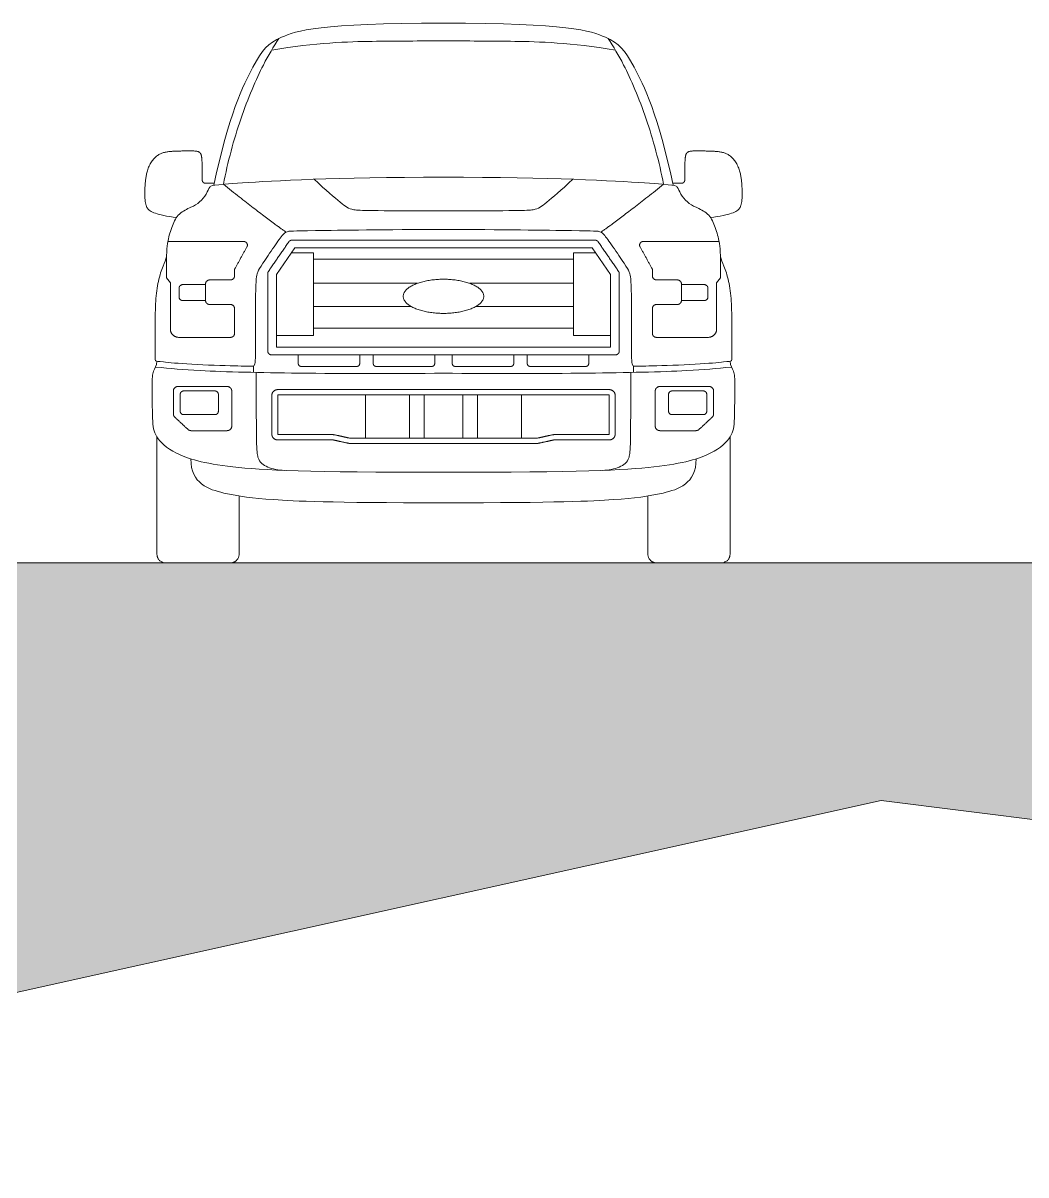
# Model space of a CAD drawing. Header units: millimetres. Extents: x 1551 to 1744, y 1536 to 1676.
# Drawn here: x 1735.259 to 1738.815, y 1535.832 to 1539.915 of the extents above; entities that cross this region are included whole.
import ezdxf

# ---------------------------------------------------------------- set-up
doc = ezdxf.new("R2010")
doc.units = ezdxf.units.MM
doc.layers.add('03_Fina', color=7, linetype='Continuous', lineweight=9)

# ---------------------------------------------------------------- blocks, each defined once
blk = doc.blocks.new('vh07-c')
at = {"layer": '03_Fina', "color": 252, "true_color": 0x939598}
for p, q in [((10.2911, 7.2219), (10.2911, 7.1425)), ((12.255, 7.2219), (12.255, 7.1425)), ((10.2911, 7.1425), (10.3046, 7.1244)), ((12.255, 7.1425), (12.2415, 7.1244)), ((10.5994, 6.8301), (10.5994, 6.8071)), ((11.9467, 6.8301), (11.9467, 6.8071))]:
    blk.add_line(p, q, dxfattribs=at)
blk.add_lwpolyline([(11.2731, 6.8964), (11.8656, 6.8964), (11.8656, 7.1543), (11.8003, 7.2488), (11.2731, 7.2488), (10.7458, 7.2488), (10.6805, 7.1543), (10.6805, 6.8964)], close=True, dxfattribs=at)
for points in [[(10.7332, 7.2306), (10.8118, 7.2306), (10.8118, 7.2081), (11.2731, 7.2081), (11.7343, 7.2081), (11.7343, 7.2306), (11.8129, 7.2306)], [(10.8118, 7.2081), (10.8118, 6.9378), (10.6805, 6.9378)], [(11.7343, 7.2081), (11.7343, 6.9378), (11.8656, 6.9378)], [(10.8118, 7.1232), (11.1814, 7.1232)], [(11.7343, 7.1232), (11.3647, 7.1232)], [(10.8118, 7.0411), (11.1578, 7.0411)], [(11.7343, 7.0411), (11.3883, 7.0411)], [(11.7343, 6.9635), (11.2731, 6.9635), (10.8118, 6.9635)], [(10.9964, 6.5743), (10.9964, 6.7274)], [(11.1526, 6.5743), (11.1526, 6.7274)], [(11.204, 6.5743), (11.204, 6.7274)], [(11.3421, 6.5743), (11.3421, 6.7274)], [(11.3935, 6.5743), (11.3935, 6.7274)], [(11.5497, 6.5743), (11.5497, 6.7274)]]:
    blk.add_lwpolyline(points, dxfattribs=at)
for points, knots in [([(10.459, 7.4703), (10.5109, 7.7201), (10.6164, 7.9352), (10.6651, 7.9908), (10.8327, 8.0455), (11.2731, 8.0455)], [0.011551, 0.011551, 0.011551, 0.011551, 1.199733, 2.410651, 3.621569, 3.621569, 3.621569, 3.621569]), ([(11.2731, 8.0455), (11.7134, 8.0455), (11.881, 7.9908), (11.9297, 7.9352), (12.0352, 7.7201), (12.0872, 7.4703)], [3.621569, 3.621569, 3.621569, 3.621569, 4.832488, 6.043406, 7.231587, 7.231587, 7.231587, 7.231587]), ([(10.6895, 7.9907), (10.6697, 7.9605), (10.63, 7.8959), (10.5512, 7.7135), (10.5081, 7.5532), (10.4926, 7.4739)], [0, 0, 0, 0, 0.563, 1.332709, 2.080275, 2.080275, 2.080275, 2.080275]), ([(11.8567, 7.9907), (11.8764, 7.9605), (11.9161, 7.8959), (11.9949, 7.7135), (12.038, 7.5532), (12.0535, 7.4739)], [0, 0, 0, 0, 0.563, 1.332709, 2.080275, 2.080275, 2.080275, 2.080275]), ([(10.2571, 6.8466), (10.2571, 6.8299), (10.2403, 6.8137), (10.2403, 6.7732), (10.2403, 6.6292), (10.2474, 6.5816), (10.3093, 6.5184), (10.4766, 6.4671), (10.7882, 6.453), (11.2731, 6.453)], [-4.494292, -4.494292, -4.494292, -4.494292, -3.85225, -3.210209, -2.568167, -1.926125, -1.284083, -0.642042, 0, 0, 0, 0]), ([(11.2731, 6.8046), (11.1017, 6.802), (10.7749, 6.8032), (10.4162, 6.8104), (10.3047, 6.8209), (10.252, 6.826)], [3.090323, 3.090323, 3.090323, 3.090323, 4.389122, 5.458957, 6.180646, 6.180646, 6.180646, 6.180646]), ([(11.2731, 6.453), (11.7579, 6.453), (12.0695, 6.4671), (12.2368, 6.5184), (12.2988, 6.5816), (12.3058, 6.6292), (12.3058, 6.7732), (12.3058, 6.8137), (12.2891, 6.8299), (12.2891, 6.8466)], [0, 0, 0, 0, 0.642042, 1.284083, 1.926125, 2.568167, 3.210209, 3.85225, 4.494292, 4.494292, 4.494292, 4.494292]), ([(12.2941, 6.826), (12.2415, 6.8209), (12.1299, 6.8104), (11.7712, 6.8032), (11.4444, 6.802), (11.2731, 6.8046)], [0, 0, 0, 0, 0.721689, 1.791524, 3.090323, 3.090323, 3.090323, 3.090323]), ([(11.2731, 6.345), (10.859, 6.345), (10.6389, 6.3564), (10.5031, 6.3722), (10.3772, 6.4123), (10.3772, 6.5004)], [3.289333, 3.289333, 3.289333, 3.289333, 4.385777, 5.482222, 6.578666, 6.578666, 6.578666, 6.578666]), ([(12.1689, 6.5004), (12.1689, 6.4123), (12.0431, 6.3722), (11.9073, 6.3564), (11.6871, 6.345), (11.2731, 6.345)], [0, 0, 0, 0, 1.096444, 2.192889, 3.289333, 3.289333, 3.289333, 3.289333])]:
    blk.add_open_spline(points, degree=3, knots=knots, dxfattribs=at)
for points, degree in [([(11.2731, 7.9819), (11.1567, 7.9819), (11.0514, 7.9819), (10.8214, 7.9765), (10.6638, 7.9499)], 3), ([(11.8824, 7.9499), (11.7247, 7.9765), (11.4947, 7.9819), (11.3894, 7.9819), (11.2731, 7.9819)], 3), ([(11.2731, 7.3135), (11.0664, 7.3135), (10.7414, 7.3088), (10.7211, 7.3077), (10.7079, 7.3022), (10.6743, 7.2565), (10.6274, 7.1864), (10.613, 7.163), (10.6061, 7.1391), (10.6061, 6.8823), (10.6061, 6.844), (10.6029, 6.8291), (10.5915, 6.8291), (10.5579, 6.8291), (10.3656, 6.8355), (10.2657, 6.8454), (10.2507, 6.8468), (10.2507, 6.8556), (10.2507, 6.9459), (10.2507, 7.0439), (10.2571, 7.1151), (10.2743, 7.177), (10.2916, 7.2106), (10.2916, 7.2363), (10.2937, 7.2711), (10.3111, 7.3291), (10.3322, 7.3721), (10.3805, 7.3935), (10.4087, 7.4088), (10.4342, 7.44), (10.4434, 7.468), (10.456, 7.4733), (10.8821, 7.4989), (11.2731, 7.4989)], 3), ([(10.7149, 7.3044), (10.6547, 7.3455), (10.4926, 7.4739)], 2), ([(10.814, 7.4917), (10.8564, 7.4514), (10.9178, 7.402), (10.9426, 7.3802), (11.0104, 7.3802), (11.2731, 7.3802)], 3), ([(11.2731, 7.4989), (11.664, 7.4989), (12.0901, 7.4733), (12.1027, 7.468), (12.1119, 7.44), (12.1374, 7.4088), (12.1656, 7.3935), (12.2139, 7.3721), (12.235, 7.3291), (12.2524, 7.2711), (12.2545, 7.2363), (12.2545, 7.2106), (12.2718, 7.177), (12.2891, 7.1151), (12.2954, 7.0439), (12.2954, 6.9459), (12.2954, 6.8556), (12.2954, 6.8468), (12.2804, 6.8454), (12.1805, 6.8355), (11.9882, 6.8291), (11.9546, 6.8291), (11.9432, 6.8291), (11.94, 6.844), (11.94, 6.8823), (11.94, 7.1391), (11.9332, 7.163), (11.9187, 7.1864), (11.8718, 7.2565), (11.8382, 7.3022), (11.825, 7.3077), (11.8047, 7.3088), (11.4797, 7.3135), (11.2731, 7.3135)], 3), ([(11.2731, 7.3802), (11.5357, 7.3802), (11.6035, 7.3802), (11.6284, 7.402), (11.6897, 7.4514), (11.7321, 7.4917)], 3), ([(11.8312, 7.3044), (11.8914, 7.3455), (12.0535, 7.4739)], 2), ([(10.5629, 7.2716), (10.4292, 7.2716), (10.2956, 7.2716)], 2), ([(10.7247, 7.2701), (10.6884, 7.2176), (10.6522, 7.1652)], 2), ([(11.2731, 7.2761), (11.0049, 7.2761), (10.7368, 7.2761)], 2), ([(11.8093, 7.2761), (11.5412, 7.2761), (11.2731, 7.2761)], 2), ([(11.8939, 7.1652), (11.8577, 7.2176), (11.8215, 7.2701)], 2), ([(11.9832, 7.2716), (12.1169, 7.2716), (12.2505, 7.2716)], 2), ([(10.5337, 7.1756), (10.5549, 7.2139), (10.5762, 7.2523)], 2), ([(12.0125, 7.1756), (11.9912, 7.2139), (11.9699, 7.2523)], 2), ([(10.5321, 7.1485), (10.5321, 7.159), (10.5321, 7.1696)], 2), ([(10.6501, 7.1584), (10.6501, 7.0202), (10.6501, 6.882)], 2), ([(11.8961, 6.882), (11.8961, 7.0202), (11.8961, 7.1584)], 2), ([(12.014, 7.1485), (12.014, 7.159), (12.014, 7.1696)], 2), ([(10.3046, 7.1244), (10.3046, 7.0418), (10.3046, 6.9593)], 2), ([(10.3353, 7.0744), (10.3353, 7.0899), (10.3353, 7.1055)], 2), ([(10.3498, 7.1185), (10.3896, 7.1185), (10.4294, 7.1185)], 2), ([(10.4294, 7.0614), (10.4294, 7.0913), (10.4294, 7.1213)], 2), ([(10.4445, 7.1349), (10.4807, 7.1349), (10.517, 7.1349)], 2), ([(12.1016, 7.1349), (12.0654, 7.1349), (12.0291, 7.1349)], 2), ([(12.1167, 7.0614), (12.1167, 7.0913), (12.1167, 7.1213)], 2), ([(12.1963, 7.1185), (12.1565, 7.1185), (12.1167, 7.1185)], 2), ([(12.2108, 7.0744), (12.2108, 7.0899), (12.2108, 7.1055)], 2), ([(12.2415, 7.1244), (12.2415, 7.0418), (12.2415, 6.9593)], 2), ([(10.4294, 7.0614), (10.3896, 7.0614), (10.3498, 7.0614)], 2), ([(10.517, 7.0478), (10.4807, 7.0478), (10.4445, 7.0478)], 2), ([(10.5321, 6.9448), (10.5321, 6.9895), (10.5321, 7.0342)], 2), ([(12.014, 6.9448), (12.014, 6.9895), (12.014, 7.0342)], 2), ([(12.0291, 7.0478), (12.0654, 7.0478), (12.1016, 7.0478)], 2), ([(12.1167, 7.0614), (12.1565, 7.0614), (12.1963, 7.0614)], 2), ([(10.3359, 6.9312), (10.4265, 6.9312), (10.517, 6.9312)], 2), ([(12.2102, 6.9312), (12.1197, 6.9312), (12.0291, 6.9312)], 2), ([(10.6644, 6.8691), (10.9687, 6.8691), (11.2731, 6.8691)], 2), ([(10.7582, 6.8691), (10.7582, 6.8535), (10.7582, 6.838)], 2), ([(10.9759, 6.838), (10.9759, 6.8535), (10.9759, 6.8691)], 2), ([(11.0241, 6.8691), (11.0241, 6.8535), (11.0241, 6.838)], 2), ([(11.2418, 6.838), (11.2418, 6.8535), (11.2418, 6.8691)], 2), ([(11.2731, 6.8691), (11.5774, 6.8691), (11.8817, 6.8691)], 2), ([(11.3043, 6.838), (11.3043, 6.8535), (11.3043, 6.8691)], 2), ([(11.522, 6.8691), (11.522, 6.8535), (11.522, 6.838)], 2), ([(11.5702, 6.838), (11.5702, 6.8535), (11.5702, 6.8691)], 2), ([(11.7879, 6.8691), (11.7879, 6.8535), (11.7879, 6.838)], 2), ([(10.7692, 6.8281), (10.867, 6.8281), (10.9649, 6.8281)], 2), ([(11.0351, 6.8281), (11.1329, 6.8281), (11.2308, 6.8281)], 2), ([(11.511, 6.8281), (11.4132, 6.8281), (11.3154, 6.8281)], 2), ([(11.7769, 6.8281), (11.6791, 6.8281), (11.5813, 6.8281)], 2), ([(10.6093, 6.8069), (10.6093, 6.5531), (10.6093, 6.4972), (10.6453, 6.4692), (10.6886, 6.4604), (10.7088, 6.4596)], 3), ([(11.9369, 6.8069), (11.9369, 6.5531), (11.9369, 6.4972), (11.9008, 6.4692), (11.8575, 6.4604), (11.8373, 6.4596)], 3), ([(10.3153, 6.6593), (10.3153, 6.7006), (10.3153, 6.7419)], 2), ([(10.3326, 6.7574), (10.4187, 6.7574), (10.5048, 6.7574)], 2), ([(10.3523, 6.7414), (10.4072, 6.7414), (10.4621, 6.7414)], 2), ([(10.5221, 6.7419), (10.5221, 6.6789), (10.5221, 6.616)], 2), ([(10.6859, 6.7461), (10.9795, 6.7461), (11.2731, 6.7461)], 2), ([(11.2731, 6.7461), (11.5666, 6.7461), (11.8602, 6.7461)], 2), ([(12.024, 6.7419), (12.024, 6.6789), (12.024, 6.616)], 2), ([(12.2135, 6.7574), (12.1274, 6.7574), (12.0414, 6.7574)], 2), ([(12.1938, 6.7414), (12.1389, 6.7414), (12.084, 6.7414)], 2), ([(12.2308, 6.6593), (12.2308, 6.7006), (12.2308, 6.7419)], 2), ([(10.3397, 6.6686), (10.3397, 6.6994), (10.3397, 6.7301)], 2), ([(10.4747, 6.7301), (10.4747, 6.6994), (10.4747, 6.6686)], 2), ([(10.6645, 6.587), (10.6645, 6.657), (10.6645, 6.7269)], 2), ([(10.6853, 6.587), (10.6853, 6.657), (10.6853, 6.7269)], 2), ([(10.6859, 6.7274), (10.9795, 6.7274), (11.2731, 6.7274)], 2), ([(11.2731, 6.7274), (11.5666, 6.7274), (11.8602, 6.7274)], 2), ([(11.8608, 6.7269), (11.8608, 6.657), (11.8608, 6.587)], 2), ([(11.8816, 6.7269), (11.8816, 6.657), (11.8816, 6.587)], 2), ([(12.0714, 6.7301), (12.0714, 6.6994), (12.0714, 6.6686)], 2), ([(12.2064, 6.6686), (12.2064, 6.6994), (12.2064, 6.7301)], 2), ([(10.4621, 6.6573), (10.4072, 6.6573), (10.3523, 6.6573)], 2), ([(12.084, 6.6573), (12.1389, 6.6573), (12.1938, 6.6573)], 2), ([(10.3665, 6.6053), (10.3433, 6.6269), (10.3201, 6.6486)], 2), ([(12.1797, 6.6053), (12.2028, 6.6269), (12.226, 6.6486)], 2), ([(10.5048, 6.6005), (10.4419, 6.6005), (10.379, 6.6005)], 2), ([(10.8792, 6.5865), (10.7826, 6.5865), (10.6859, 6.5865)], 2), ([(10.9393, 6.5743), (10.9143, 6.5798), (10.8893, 6.5854)], 2), ([(11.2731, 6.5743), (11.1062, 6.5743), (10.9393, 6.5743)], 2), ([(11.6068, 6.5743), (11.4399, 6.5743), (11.2731, 6.5743)], 2), ([(11.6568, 6.5854), (11.6318, 6.5798), (11.6068, 6.5743)], 2), ([(11.8602, 6.5865), (11.7636, 6.5865), (11.6669, 6.5865)], 2), ([(12.0414, 6.6005), (12.1043, 6.6005), (12.1671, 6.6005)], 2), ([(10.8792, 6.5678), (10.7826, 6.5678), (10.6859, 6.5678)], 2), ([(10.9343, 6.5562), (10.9093, 6.5617), (10.8843, 6.5672)], 2), ([(11.2731, 6.5556), (11.1062, 6.5556), (10.9394, 6.5556)], 2), ([(11.6067, 6.5556), (11.4399, 6.5556), (11.2731, 6.5556)], 2), ([(11.6618, 6.5672), (11.6368, 6.5617), (11.6118, 6.5562)], 2), ([(11.8602, 6.5678), (11.7636, 6.5678), (11.6669, 6.5678)], 2)]:
    blk.add_open_spline(points, degree=degree, dxfattribs=at)
for points, weights, degree, knots in [([(10.3261, 7.356), (10.2299, 7.3681), (10.2134, 7.4017), (10.2134, 7.4594), (10.2199, 7.5314), (10.2571, 7.5829), (10.3046, 7.5921), (10.3799, 7.5921), (10.4137, 7.5921), (10.4173, 7.5604), (10.4175, 7.5112), (10.4175, 7.4891), (10.4175, 7.4826), (10.4219, 7.4779), (10.4281, 7.4779), (10.4389, 7.4779), (10.4497, 7.4779), (10.4605, 7.4779)], [1, 1, 1, 1, 1, 1, 1, 1, 1, 1, 1, 1, 0.804869130294, 0.804869130294, 1, 1, 1, 1], 3, [0.002316, 0.002316, 0.002316, 0.002316, 0.200628, 0.401256, 0.601884, 0.802512, 1.00314, 1.203768, 1.404396, 1.605025, 1.776267, 1.776267, 1.776267, 1.831062, 1.831062, 1.831062, 1.937449, 1.937449, 1.937449, 1.937449]), ([(12.22, 7.356), (12.3162, 7.3681), (12.3327, 7.4017), (12.3327, 7.4594), (12.3262, 7.5314), (12.2891, 7.5829), (12.2415, 7.5921), (12.1662, 7.5921), (12.1324, 7.5921), (12.1288, 7.5604), (12.1286, 7.5112), (12.1286, 7.4891), (12.1286, 7.4826), (12.1242, 7.4779), (12.118, 7.4779), (12.1072, 7.4779), (12.0964, 7.4779), (12.0856, 7.4779)], [1, 1, 1, 1, 1, 1, 1, 1, 1, 1, 1, 1, 0.804869130294, 0.804869130294, 1, 1, 1, 1], 3, [0.002316, 0.002316, 0.002316, 0.002316, 0.200628, 0.401256, 0.601884, 0.802512, 1.00314, 1.203768, 1.404396, 1.605025, 1.776267, 1.776267, 1.776267, 1.831062, 1.831062, 1.831062, 1.937449, 1.937449, 1.937449, 1.937449]), ([(10.5762, 7.2523), (10.5799, 7.259), (10.5756, 7.2653), (10.5712, 7.2716), (10.5629, 7.2716)], [1, 0.873629067569, 1, 0.873629067569, 1], 2, [3.55357711, 3.55357711, 3.55357711, 3.60334384, 3.60334384, 3.65311057, 3.65311057, 3.65311057]), ([(11.9699, 7.2523), (11.9662, 7.259), (11.9706, 7.2653), (11.9749, 7.2716), (11.9832, 7.2716)], [1, 0.873629067569, 1, 0.873629067569, 1], 2, [3.55357711, 3.55357711, 3.55357711, 3.60334384, 3.60334384, 3.65311057, 3.65311057, 3.65311057]), ([(11.4159, 7.0768), (11.4159, 7.1373), (11.2731, 7.1373), (11.1302, 7.1373), (11.1302, 7.0768), (11.1302, 7.0163), (11.2731, 7.0163), (11.4159, 7.0163), (11.4159, 7.0768)], [1, 0.707106781187, 1, 0.707106781187, 1, 0.707106781187, 1, 0.707106781187, 1], 2, [0, 0, 0, 0.285892, 0.285892, 0.571784, 0.571784, 0.857676, 0.857676, 1.143567, 1.143567, 1.143567]), ([(10.2571, 6.5778), (10.2571, 6.3702), (10.2571, 6.1626), (10.2571, 6.1321), (10.2876, 6.1321), (10.4028, 6.1321), (10.518, 6.1321), (10.5485, 6.1321), (10.5485, 6.1626), (10.5485, 6.2454), (10.5485, 6.3689)], [1, 1, 1, 0.707106781187, 1, 1, 1, 0.707106781186, 1, 1, 1], 2, [4.201483, 4.201483, 4.201483, 5.563547, 5.563547, 5.720803, 5.720803, 6.47667, 6.47667, 6.633926, 6.633926, 7.176793, 7.176793, 7.176793]), ([(12.2891, 6.5778), (12.2891, 6.3702), (12.2891, 6.1626), (12.2891, 6.1321), (12.2585, 6.1321), (12.1433, 6.1321), (12.0282, 6.1321), (11.9976, 6.1321), (11.9976, 6.1626), (11.9976, 6.2454), (11.9976, 6.3689)], [1, 1, 1, 0.707106781187, 1, 1, 1, 0.707106781186, 1, 1, 1], 2, [4.201483, 4.201483, 4.201483, 5.563547, 5.563547, 5.720803, 5.720803, 6.47667, 6.47667, 6.633926, 6.633926, 7.176793, 7.176793, 7.176793])]:
    blk.add_rational_spline(points, weights, degree=degree, knots=knots, dxfattribs=at)
for points, weights in [([(10.7368, 7.2761), (10.7289, 7.2761), (10.7247, 7.2701)], [1, 0.873734255129, 1]), ([(11.8215, 7.2701), (11.8173, 7.2761), (11.8093, 7.2761)], [1, 0.873734255129, 1]), ([(10.517, 7.1349), (10.5321, 7.1349), (10.5321, 7.1485)], [1, 0.707106781187, 1]), ([(10.5321, 7.1696), (10.5321, 7.1728), (10.5337, 7.1756)], [1, 0.973444337142, 1]), ([(10.6522, 7.1652), (10.6501, 7.1621), (10.6501, 7.1584)], [1, 0.961762692948, 1]), ([(11.8961, 7.1584), (11.8961, 7.1621), (11.8939, 7.1652)], [1, 0.961762692948, 1]), ([(12.014, 7.1696), (12.014, 7.1728), (12.0125, 7.1756)], [1, 0.973444337142, 1]), ([(12.0291, 7.1349), (12.014, 7.1349), (12.014, 7.1485)], [1, 0.707106781187, 1]), ([(10.3353, 7.1055), (10.3353, 7.1185), (10.3498, 7.1185)], [1, 0.707106781187, 1]), ([(10.4294, 7.1213), (10.4294, 7.1349), (10.4445, 7.1349)], [1, 0.707106781186, 1]), ([(12.1167, 7.1213), (12.1167, 7.1349), (12.1016, 7.1349)], [1, 0.707106781186, 1]), ([(12.2108, 7.1055), (12.2108, 7.1185), (12.1963, 7.1185)], [1, 0.707106781187, 1]), ([(10.3498, 7.0614), (10.3353, 7.0614), (10.3353, 7.0744)], [1, 0.707106781187, 1]), ([(12.1963, 7.0614), (12.2108, 7.0614), (12.2108, 7.0744)], [1, 0.707106781187, 1]), ([(10.4445, 7.0478), (10.4294, 7.0478), (10.4294, 7.0614)], [1, 0.707106781187, 1]), ([(10.5321, 7.0342), (10.5321, 7.0478), (10.517, 7.0478)], [1, 0.707106781186, 1]), ([(12.014, 7.0342), (12.014, 7.0478), (12.0291, 7.0478)], [1, 0.707106781186, 1]), ([(12.1016, 7.0478), (12.1167, 7.0478), (12.1167, 7.0614)], [1, 0.707106781187, 1]), ([(10.3046, 6.9593), (10.3046, 6.9312), (10.3359, 6.9312)], [1, 0.707106781187, 1]), ([(10.517, 6.9312), (10.5321, 6.9312), (10.5321, 6.9448)], [1, 0.707106781187, 1]), ([(12.0291, 6.9312), (12.014, 6.9312), (12.014, 6.9448)], [1, 0.707106781187, 1]), ([(12.2415, 6.9593), (12.2415, 6.9312), (12.2102, 6.9312)], [1, 0.707106781187, 1]), ([(10.6501, 6.882), (10.6501, 6.8691), (10.6644, 6.8691)], [1, 0.707106781187, 1]), ([(11.8817, 6.8691), (11.8961, 6.8691), (11.8961, 6.882)], [1, 0.707106781187, 1]), ([(10.7582, 6.838), (10.7582, 6.8281), (10.7692, 6.8281)], [1, 0.707106781187, 1]), ([(10.9649, 6.8281), (10.9759, 6.8281), (10.9759, 6.838)], [1, 0.707106781187, 1]), ([(11.0241, 6.838), (11.0241, 6.8281), (11.0351, 6.8281)], [1, 0.707106781186, 1]), ([(11.2308, 6.8281), (11.2418, 6.8281), (11.2418, 6.838)], [1, 0.707106781187, 1]), ([(11.3154, 6.8281), (11.3043, 6.8281), (11.3043, 6.838)], [1, 0.707106781187, 1]), ([(11.522, 6.838), (11.522, 6.8281), (11.511, 6.8281)], [1, 0.707106781186, 1]), ([(11.5813, 6.8281), (11.5702, 6.8281), (11.5702, 6.838)], [1, 0.707106781187, 1]), ([(11.7879, 6.838), (11.7879, 6.8281), (11.7769, 6.8281)], [1, 0.707106781187, 1]), ([(10.3153, 6.7419), (10.3153, 6.7574), (10.3326, 6.7574)], [1, 0.707106781187, 1]), ([(10.3397, 6.7301), (10.3397, 6.7414), (10.3523, 6.7414)], [1, 0.707106781187, 1]), ([(10.4621, 6.7414), (10.4747, 6.7414), (10.4747, 6.7301)], [1, 0.707106781187, 1]), ([(10.5048, 6.7574), (10.5221, 6.7574), (10.5221, 6.7419)], [1, 0.707106781187, 1]), ([(10.6645, 6.7269), (10.6645, 6.7461), (10.6859, 6.7461)], [1, 0.707106781187, 1]), ([(11.8602, 6.7461), (11.8816, 6.7461), (11.8816, 6.7269)], [1, 0.707106781187, 1]), ([(12.0414, 6.7574), (12.024, 6.7574), (12.024, 6.7419)], [1, 0.707106781187, 1]), ([(12.084, 6.7414), (12.0714, 6.7414), (12.0714, 6.7301)], [1, 0.707106781187, 1]), ([(12.2064, 6.7301), (12.2064, 6.7414), (12.1938, 6.7414)], [1, 0.707106781187, 1]), ([(12.2308, 6.7419), (12.2308, 6.7574), (12.2135, 6.7574)], [1, 0.707106781187, 1]), ([(10.6853, 6.7269), (10.6853, 6.7274), (10.6859, 6.7274)], [1, 0.707106781076, 1]), ([(11.8602, 6.7274), (11.8608, 6.7274), (11.8608, 6.7269)], [1, 0.707106781076, 1]), ([(10.3201, 6.6486), (10.3153, 6.6531), (10.3153, 6.6593)], [1, 0.92773577085, 1]), ([(10.3523, 6.6573), (10.3397, 6.6573), (10.3397, 6.6686)], [1, 0.707106781187, 1]), ([(10.4747, 6.6686), (10.4747, 6.6573), (10.4621, 6.6573)], [1, 0.707106781187, 1]), ([(12.0714, 6.6686), (12.0714, 6.6573), (12.084, 6.6573)], [1, 0.707106781187, 1]), ([(12.1938, 6.6573), (12.2064, 6.6573), (12.2064, 6.6686)], [1, 0.707106781187, 1]), ([(12.226, 6.6486), (12.2308, 6.6531), (12.2308, 6.6593)], [1, 0.92773577085, 1]), ([(10.5221, 6.616), (10.5221, 6.6005), (10.5048, 6.6005)], [1, 0.707106781187, 1]), ([(12.024, 6.616), (12.024, 6.6005), (12.0414, 6.6005)], [1, 0.707106781187, 1]), ([(10.379, 6.6005), (10.3716, 6.6005), (10.3665, 6.6053)], [1, 0.919927124339, 1]), ([(10.6859, 6.5678), (10.6645, 6.5678), (10.6645, 6.587)], [1, 0.707106781187, 1]), ([(10.6859, 6.5865), (10.6853, 6.5865), (10.6853, 6.587)], [1, 0.707106781216, 1]), ([(10.8893, 6.5854), (10.8843, 6.5865), (10.8792, 6.5865)], [1, 0.992693220356, 1]), ([(11.6669, 6.5865), (11.6618, 6.5865), (11.6568, 6.5854)], [1, 0.992693220356, 1]), ([(11.8816, 6.587), (11.8816, 6.5678), (11.8602, 6.5678)], [1, 0.707106781187, 1]), ([(11.8608, 6.587), (11.8608, 6.5865), (11.8602, 6.5865)], [1, 0.707106781216, 1]), ([(12.1671, 6.6005), (12.1745, 6.6005), (12.1797, 6.6053)], [1, 0.919927124339, 1]), ([(10.8843, 6.5672), (10.8818, 6.5678), (10.8792, 6.5678)], [1, 0.992693220356, 1]), ([(10.9394, 6.5556), (10.9368, 6.5556), (10.9343, 6.5562)], [1, 0.992693220356, 1]), ([(11.6118, 6.5562), (11.6093, 6.5556), (11.6067, 6.5556)], [1, 0.992693220356, 1]), ([(11.6669, 6.5678), (11.6643, 6.5678), (11.6618, 6.5672)], [1, 0.992693220356, 1])]:
    blk.add_rational_spline(points, weights, degree=2, dxfattribs=at)

msp = doc.modelspace()

# ---------------------------------------------------------------- hatches: boundary and pattern name
at = {"layer": '03_Fina', "true_color": 0x000000}
h = msp.add_hatch(dxfattribs=at)
h.set_pattern_fill('ANSI36', color=18, scale=0.07)
h.set_pattern_definition([(45, (-189.9344, 15.18747), (0.117865862, 0.432174826), [0.555625, -0.111125, 0, -0.111125])])
h.paths.add_polyline_path([(1718.823, 1538.0016), (1712.808, 1538.0016), (1713.7421, 1536.9458), (1716.4942, 1536.6544), (1717.6853, 1536.7432), (1718.5298, 1535.8316), (1722.5156, 1537.0133), (1723.4614, 1536.0342), (1730.6225, 1537.0808), (1734.442, 1536.3021), (1738.3025, 1537.1585), (1741.6563, 1536.7425), (1742.2593, 1538.0016), (1735.048, 1538.0016)])

# ---------------------------------------------------------------- linework, layer by layer
at = {"layer": '03_Fina'}
for p, q in [((1735.048, 1538.0016), (1742.2593, 1538.0016)), ((1734.442, 1536.3021), (1738.3025, 1537.1585)), ((1738.3025, 1537.1585), (1741.6563, 1536.7425))]:
    msp.add_line(p, q, dxfattribs=at)

# ---------------------------------------------------------------- block references
msp.add_blockref('vh07-c', (1725.477, 1531.8694))

doc.saveas('drawing.dxf')
